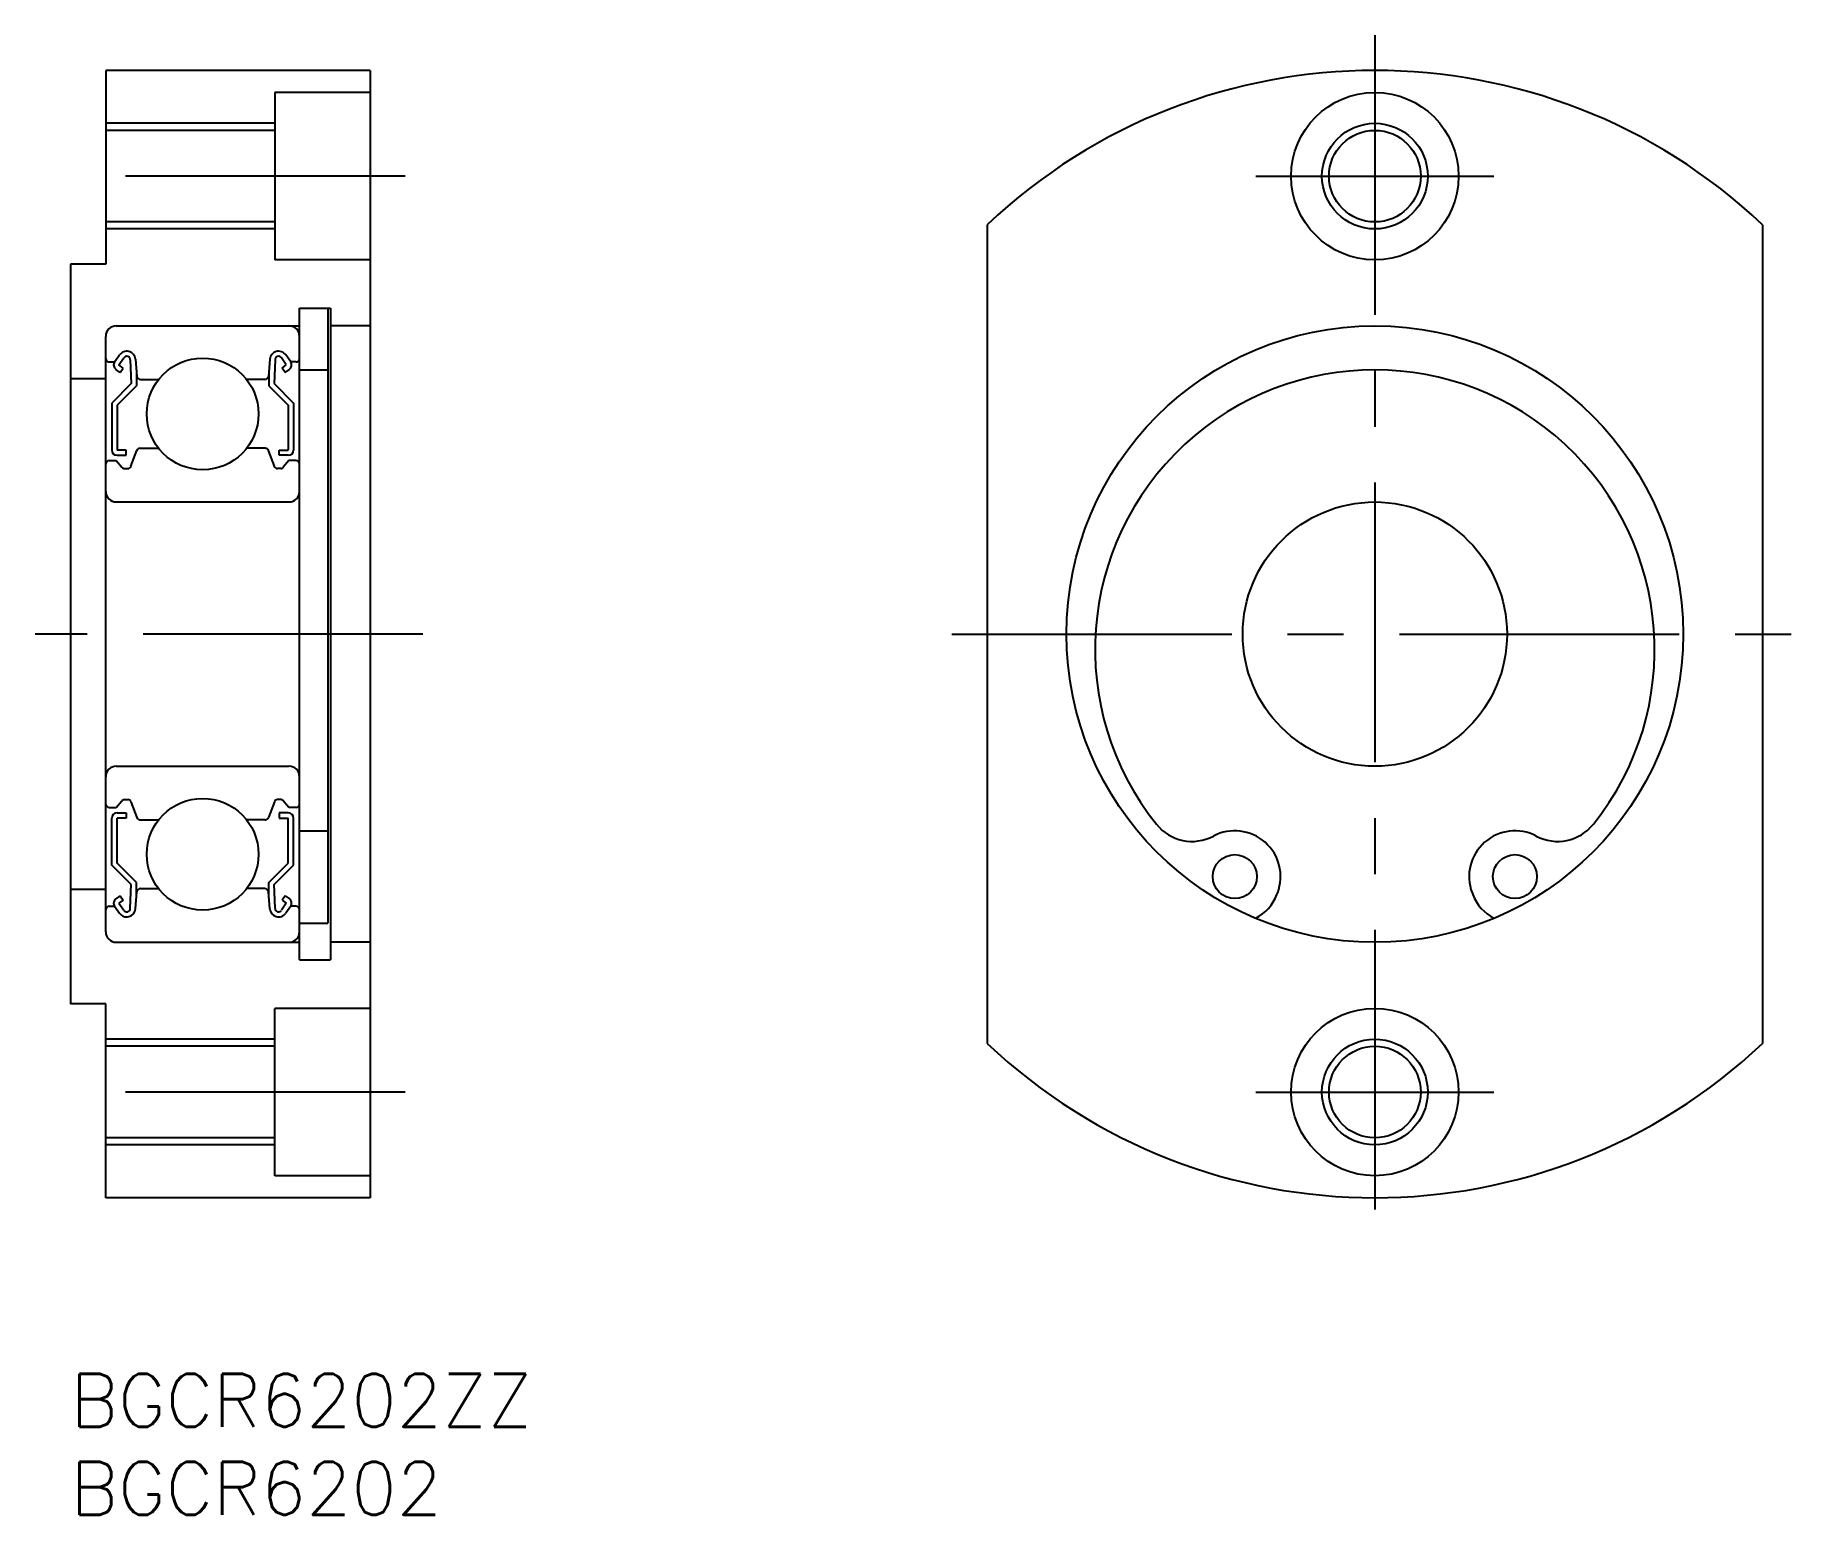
# Model space of a CAD drawing. Extents: x -2 to 98, y -8 to 76.
import ezdxf

# ---------------------------------------------------------------- set-up
doc = ezdxf.new("R2010")
doc.units = 0
doc.header["$LTSCALE"] = 0.5
doc.linetypes.add('CENTER', pattern=[50.8, 31.75, -6.35, 6.35, -6.35])
doc.layers.get('0').update_dxf_attribs({"linetype": 'CONTINUOUS'})
for name, color, linetype in [('MSM_CENTER', 1, 'CENTER'), ('MSM_CONTINUOUS', 7, 'CONTINUOUS'), ('MSM_NARROW', 5, 'CONTINUOUS'), ('MSM_PART_NUMBER', 7, 'CONTINUOUS')]:
    doc.layers.add(name, color=color, linetype=linetype)
doc.styles.get("Standard").update_dxf_attribs({"font": 'txt.shx', "height": 3, "bigfont": 'bigfont.shx'})

# ---------------------------------------------------------------- blocks, each defined once
blk = doc.blocks.new('*U4')
at = {"layer": 'MSM_PART_NUMBER'}
blk.add_text('BGCR6202ZZ', height=3, dxfattribs=at).set_placement((0, -3))
blk = doc.blocks.new('*U5')
at = {"layer": 'MSM_PART_NUMBER'}
blk.add_text('BGCR6202', height=3, dxfattribs=at).set_placement((0, -8))

msp = doc.modelspace()

# ---------------------------------------------------------------- linework, layer by layer
for p, q in [((17, 74), (2, 74)), ((2, 74), (2, 63)), ((13.25, 74), (13.25, 74)), ((17, 74), (17, 10)), ((11.6, 72.75), (11.6, 63.25)), ((17, 72.75), (11.6, 72.75)), ((11.6, 70.6), (2, 70.6)), ((11.6, 65.4), (2, 65.4)), ((52.03, 65.24), (52.03, 18.76)), ((96.03, 65.24), (96.03, 18.76)), ((17, 63.25), (11.6, 63.25)), ((0, 63), (0, 21)), ((2, 63), (0, 63)), ((13, 23.5), (13, 60.5)), ((2, 25.1), (2, 58.9)), ((2, 56.5), (0, 56.5)), ((2, 27.5), (0, 27.5)), ((2, 21), (0, 21)), ((2, 10), (2, 21)), ((11.6, 11.25), (11.6, 20.75)), ((17, 20.75), (11.6, 20.75)), ((11.6, 18.6), (2, 18.6)), ((11.6, 13.4), (2, 13.4)), ((17, 11.25), (11.6, 11.25)), ((17, 10), (2, 10))]:
    msp.add_line(p, q)
for centre, radius in [((74.03, 68), 4.75), ((74.03, 68), 2.6), ((74.03, 16), 4.75), ((74.03, 16), 2.6)]:
    msp.add_circle(centre, radius)
for centre, radius, start, end in [((74.03, 42), 32, 46.5675, 133.4325), ((2.6, 58.9), 0.6, 90, 180), ((74.03, 42), 32, 226.5675, 313.4325)]:
    msp.add_arc(centre, radius, start, end)
at = {"layer": 'MSM_CENTER'}
for p, q in [((74.03, 76), (74.03, 8)), ((19, 68), (0, 68)), ((67.28, 68), (80.78, 68)), ((20, 42), (-2, 42)), ((50.03, 42), (98.03, 42)), ((19, 16), (0, 16)), ((67.28, 16), (80.78, 16))]:
    msp.add_line(p, q, dxfattribs=at)
at = {"layer": 'MSM_CONTINUOUS'}
for p, q in [((13, 60.5), (14.75, 60.5)), ((14.6, 60.5, -0.5), (14.6, 25.59, -0.5)), ((14.75, 60.5), (14.75, 23.5)), ((2.6, 59.5), (13, 59.5)), ((17, 59.5), (14.75, 59.5)), ((2.2, 57.45), (2.5, 57.45)), ((2.5, 57.45), (2.78, 57.85)), ((2.82, 56.86), (2.57, 57.03)), ((2.75, 57.28), (3.03, 57.68)), ((2.99, 57.1), (2.75, 57.28)), ((2.82, 56.86), (2.99, 57.1)), ((3.39, 57.57), (3.44, 56.22)), ((3.69, 57.6), (3.77, 56.63)), ((11.31, 57.6), (11.23, 56.63)), ((11.61, 57.57), (11.56, 56.22)), ((12.25, 57.28), (11.97, 57.68)), ((12.01, 57.1), (12.25, 57.28)), ((12.18, 56.86), (12.01, 57.1)), ((12.18, 56.86), (12.43, 57.03)), ((12.5, 57.45), (12.22, 57.85)), ((12.8, 57.45), (12.5, 57.45)), ((3.44, 56.22), (2.34, 55.12)), ((3.74, 56.1), (2.64, 55)), ((3.74, 56.97), (3.74, 56.1)), ((3.97, 56.45), (4.99, 56.45)), ((11.03, 56.45), (10.01, 56.45)), ((11.26, 56.97), (11.26, 56.1)), ((11.26, 56.1), (12.36, 55)), ((11.56, 56.22), (12.66, 55.12)), ((13, 57), (14.6, 57)), ((2.34, 55.12), (2.34, 52.45)), ((12.66, 55.12), (12.66, 52.45)), ((2.64, 55), (2.64, 52.45)), ((12.36, 55), (12.36, 52.45)), ((3.16, 52.45), (2.64, 52.45)), ((2.64, 52.15), (3.16, 52.15)), ((3.16, 52.15), (3.16, 52.45)), ((3.43, 51.53), (3.76, 52.42)), ((3.95, 52.55), (4.99, 52.55)), ((11.05, 52.55), (10.01, 52.55)), ((11.57, 51.53), (11.24, 52.42)), ((11.84, 52.45), (12.36, 52.45)), ((11.84, 52.15), (11.84, 52.45)), ((12.36, 52.15), (11.84, 52.15)), ((2.2, 51.85), (2.6, 51.85)), ((2.6, 51.85), (2.92, 51.47)), ((3.07, 51.4), (3.25, 51.4)), ((11.93, 51.4), (11.75, 51.4)), ((12.4, 51.85), (12.08, 51.47)), ((12.8, 51.85), (12.4, 51.85)), ((2.6, 49.5), (12.4, 49.5)), ((2.6, 34.5), (12.4, 34.5)), ((2, 33.75), (2, 33.75)), ((2.2, 32.15), (2.6, 32.15)), ((2.6, 32.15), (2.92, 32.53)), ((3.07, 32.6), (3.25, 32.6)), ((3.43, 32.47), (3.76, 31.58)), ((11.57, 32.47), (11.24, 31.58)), ((11.93, 32.6), (11.75, 32.6)), ((12.4, 32.15), (12.08, 32.53)), ((12.8, 32.15), (12.4, 32.15)), ((2.34, 28.88), (2.34, 31.55)), ((2.64, 31.85), (3.16, 31.85)), ((2.64, 29), (2.64, 31.55)), ((3.16, 31.55), (2.64, 31.55)), ((3.16, 31.85), (3.16, 31.55)), ((3.95, 31.45), (4.99, 31.45)), ((11.05, 31.45), (10.01, 31.45)), ((12.36, 31.85), (11.84, 31.85)), ((11.84, 31.85), (11.84, 31.55)), ((11.84, 31.55), (12.36, 31.55)), ((12.36, 29), (12.36, 31.55)), ((12.66, 28.88), (12.66, 31.55)), ((13, 30.83), (14.6, 30.83)), ((3.44, 27.78), (2.34, 28.88)), ((3.74, 27.9), (2.64, 29)), ((11.26, 27.9), (12.36, 29)), ((11.56, 27.78), (12.66, 28.88)), ((2.82, 27.14), (2.57, 26.97)), ((2.82, 27.14), (2.99, 26.9)), ((3.39, 26.43), (3.44, 27.78)), ((3.69, 26.4), (3.77, 27.37)), ((3.74, 27.03), (3.74, 27.9)), ((3.97, 27.55), (4.99, 27.55)), ((11.03, 27.55), (10.01, 27.55)), ((11.31, 26.4), (11.23, 27.37)), ((11.26, 27.03), (11.26, 27.9)), ((11.61, 26.43), (11.56, 27.78)), ((12.18, 27.14), (12.01, 26.9)), ((12.18, 27.14), (12.43, 26.97)), ((68.47, 27.21), (68.52, 27.32)), ((79.55, 27.32), (79.59, 27.21)), ((2.2, 26.55), (2.5, 26.55)), ((2.5, 26.55), (2.78, 26.15)), ((2.99, 26.9), (2.75, 26.72)), ((2.75, 26.72), (3.03, 26.32)), ((12.25, 26.72), (11.97, 26.32)), ((12.01, 26.9), (12.25, 26.72)), ((12.5, 26.55), (12.22, 26.15)), ((12.8, 26.55), (12.5, 26.55)), ((13, 25.59), (14.6, 25.59)), ((2.6, 24.5), (13, 24.5)), ((17, 24.5), (14.75, 24.5)), ((13, 23.5), (14.75, 23.5))]:
    msp.add_line(p, q, dxfattribs=at)
for centre, radius in [((74.03, 42), 17.5), ((7.5, 54.5), 3.17), ((74.03, 42), 7.5), ((7.5, 29.5), 3.17), ((66.08, 28.23), 1.25), ((81.98, 28.23), 1.25)]:
    msp.add_circle(centre, radius, dxfattribs=at)
for centre, radius, start, end in [((12.4, 58.9), 0.6, 0, 90), ((3.19, 57.56), 0.5, 5.065, 144.9356), ((11.81, 57.56), 0.5, 35.0644, 174.935), ((2.2, 57.65), 0.2, 180, 270), ((2.75, 57.28), 0.3, 144.9356, 235.0377), ((3.19, 57.57), 0.2, 2.1312, 144.9367), ((11.81, 57.57), 0.2, 35.0633, 177.8688), ((12.25, 57.28), 0.3, 304.9623, 35.0644), ((12.8, 57.65), 0.2, 270, 0), ((3.97, 56.65), 0.2, 185.065, 270), ((11.03, 56.65), 0.2, 270, 354.935), ((74.03, 41.12), 15.88, 321.3506, 218.6494), ((2.64, 52.45), 0.3, 180, 270), ((3.95, 52.35), 0.2, 90, 159.9703), ((11.05, 52.35), 0.2, 20.0297, 90), ((12.36, 52.45), 0.3, 270, 0), ((2.2, 51.65), 0.2, 90, 180), ((3.07, 51.6), 0.2, 219.997, 270), ((3.25, 51.6), 0.2, 270, 339.9703), ((11.75, 51.6), 0.2, 200.0297, 270), ((11.93, 51.6), 0.2, 270, 320.003), ((12.8, 51.65), 0.2, 0, 90), ((2.6, 50.1), 0.6, 180, 270), ((12.4, 50.1), 0.6, 270, 0), ((2.6, 33.9), 0.6, 90, 180), ((12.4, 33.9), 0.6, 0, 90), ((2.2, 32.35), 0.2, 180, 270), ((3.07, 32.4), 0.2, 90, 140.003), ((3.25, 32.4), 0.2, 20.0297, 90), ((11.75, 32.4), 0.2, 90, 159.9703), ((11.93, 32.4), 0.2, 39.997, 90), ((12.8, 32.35), 0.2, 270, 0), ((2.64, 31.55), 0.3, 90, 180), ((3.95, 31.65), 0.2, 200.0297, 270), ((11.05, 31.65), 0.2, 270, 339.9703), ((12.36, 31.55), 0.3, 0, 90), ((63.66, 32.83), 2.6, 218.6494, 297.7045), ((84.4, 32.83), 2.6, 242.2955, 321.3506), ((66.08, 28.23), 2.6, 339.4114, 117.7045), ((81.98, 28.23), 2.6, 62.2955, 200.5886), ((3.97, 27.35), 0.2, 90, 174.935), ((11.03, 27.35), 0.2, 5.065, 90), ((66.13, 28.09), 2.5, 297.0551, 339.4114), ((81.93, 28.09), 2.5, 200.5886, 242.9449), ((2.2, 26.35), 0.2, 90, 180), ((2.75, 26.72), 0.3, 124.9623, 215.0644), ((3.19, 26.44), 0.5, 215.0644, 354.935), ((3.19, 26.43), 0.2, 215.0633, 357.8688), ((11.81, 26.44), 0.5, 185.065, 324.9356), ((11.81, 26.43), 0.2, 182.1312, 324.9367), ((12.25, 26.72), 0.3, 324.9356, 55.0377), ((12.8, 26.35), 0.2, 0, 90), ((2.6, 25.1), 0.6, 180, 270), ((12.4, 25.1), 0.6, 270, 0)]:
    msp.add_arc(centre, radius, start, end, dxfattribs=at)
at = {"layer": 'MSM_NARROW'}
for p, q in [((11.6, 71), (2, 71)), ((11.6, 65), (2, 65)), ((11.6, 19), (2, 19)), ((11.6, 13), (2, 13))]:
    msp.add_line(p, q, dxfattribs=at)
for centre in [(74.03, 68), (74.03, 16)]:
    msp.add_circle(centre, 3, dxfattribs=at)

# ---------------------------------------------------------------- block references
at = {"layer": 'MSM_CONTINUOUS'}
for name in ['*U4', '*U5']:
    msp.add_blockref(name, (0, 0), dxfattribs=at)

doc.saveas('drawing.dxf')
